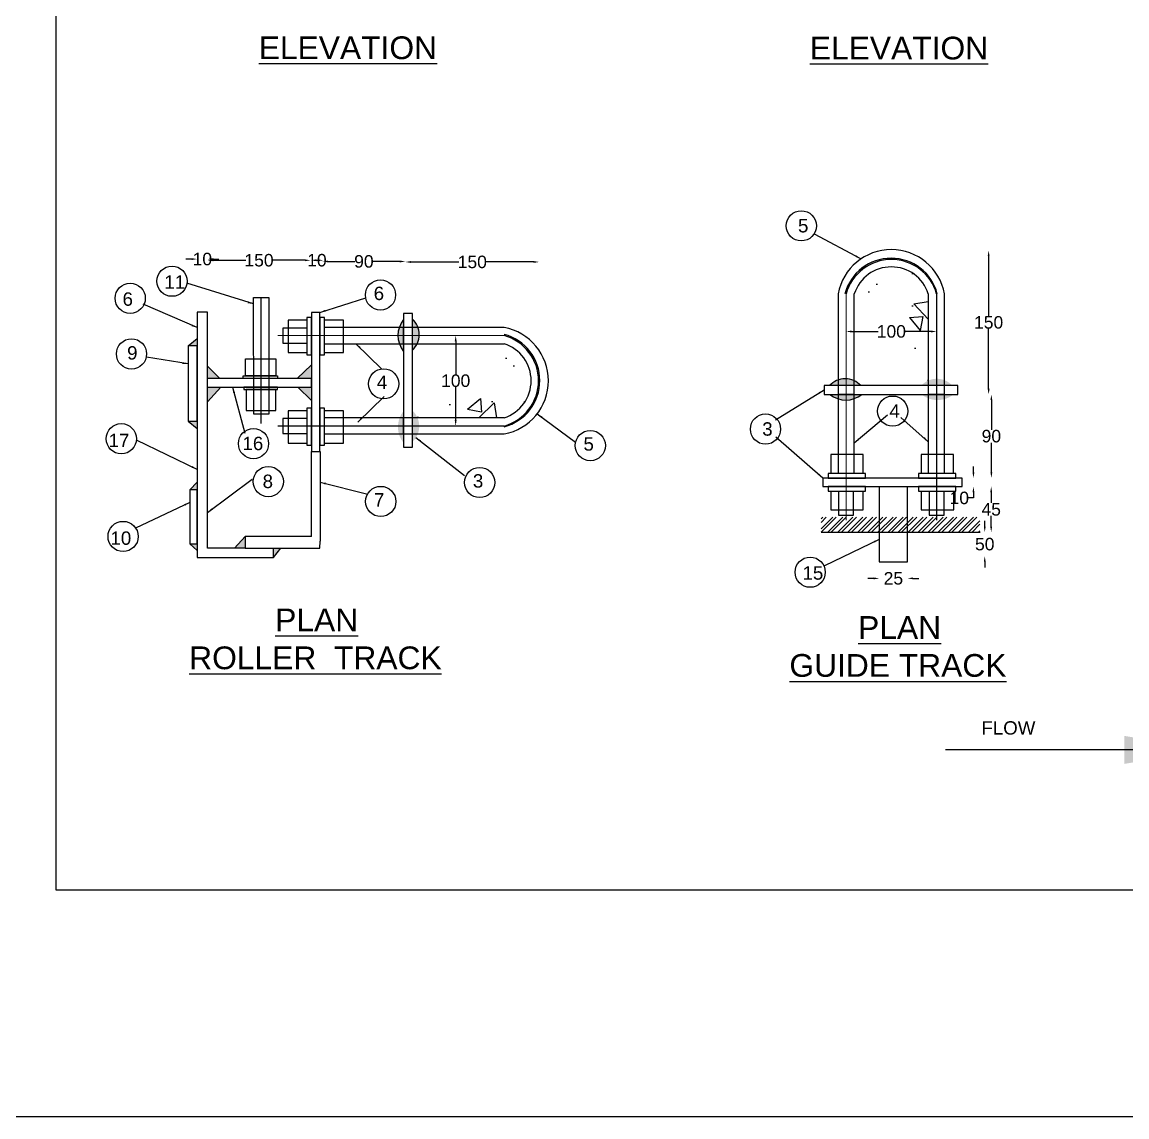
# Model space of a CAD drawing. Header units: metres. Extents: x 9074 to 14616, y 1632 to 4470.
# Drawn here: x 10114 to 11086, y 1632 to 2594 of the extents above; entities that cross this region are included whole.
import ezdxf

# ---------------------------------------------------------------- set-up
doc = ezdxf.new("R2010")
doc.units = ezdxf.units.M
doc.header["$MEASUREMENT"] = 0
doc.linetypes.add('ACAD_ISO02W100', pattern=[15, 12, -3])
doc.layers.add('DRAWING', color=7, linetype='Continuous')
doc.styles.get("Standard").update_dxf_attribs({"font": 'ARIAL_1.TTF'})
doc.dimstyles.get("Standard").update_dxf_attribs({"dimtxt": 11, "dimasz": 5, "dimexe": 0.18, "dimexo": 0.0625, "dimgap": 0.09, "dimtad": 0, "dimtih": 1, "dimtoh": 1, "dimdec": 0, "dimzin": 0, "dimdsep": 46, "dimtxsty": 'Standard', "dimcen": 0, "dimse1": 1, "dimse2": 1, "dimadec": 0, "dimazin": 0, "dimtfac": 1, "dimtdec": 0, "dimtofl": 0, "dimtmove": 0, "dimatfit": 3, "dimfxl": 0, "dimtolj": 1, "dimtzin": 0, "dimarcsym": 0})
picture_1 = doc.add_image_def('image1.jpg', size_in_pixel=(7220, 3698))

# ---------------------------------------------------------------- blocks, each defined once
blk = doc.blocks.new('*D61')
at = {"layer": 'Defpoints', "color": 0, "transparency": 16777216}
for p in [(10867.78, 2119.75), (10892.54, 2119.75), (10892.54, 2105.23)]:
    blk.add_point(p, dxfattribs=at)
at = {"layer": 'DRAWING', "color": 0, "lineweight": -2, "transparency": 16777216}
for p, q in [((10862.78, 2105.23), (10857.78, 2105.23)), ((10897.54, 2105.23), (10902.54, 2105.23))]:
    blk.add_line(p, q, dxfattribs=at)
at = {"layer": 'DRAWING', "color": 0, "transparency": 16777216}
for points in [[(10862.78, 2106.06), (10862.78, 2104.4), (10867.78, 2105.23)], [(10897.54, 2106.06), (10897.54, 2104.4), (10892.54, 2105.23)]]:
    blk.add_solid(points, dxfattribs=at)
at = {"layer": 'DRAWING', "color": 0, "transparency": 16777216, "insert": (10880.16, 2105.23), "char_height": 11, "attachment_point": 5}
blk.add_mtext('\\A1;25', dxfattribs=at)
blk = doc.blocks.new('*D62')
at = {"layer": 'Defpoints', "color": 0, "transparency": 16777216}
for p in [(10948.33, 2145.82), (10948.33, 2124.78), (10960.5, 2124.78)]:
    blk.add_point(p, dxfattribs=at)
at = {"layer": 'DRAWING', "color": 0, "lineweight": -2, "transparency": 16777216}
for p, q in [((10960.5, 2150.82), (10960.5, 2155.82)), ((10960.5, 2119.78), (10960.5, 2114.78))]:
    blk.add_line(p, q, dxfattribs=at)
at = {"layer": 'DRAWING', "color": 0, "transparency": 16777216}
for points in [[(10959.67, 2150.82), (10961.33, 2150.82), (10960.5, 2145.82)], [(10959.67, 2119.78), (10961.33, 2119.78), (10960.5, 2124.78)]]:
    blk.add_solid(points, dxfattribs=at)
at = {"layer": 'DRAWING', "color": 0, "transparency": 16777216, "insert": (10960.5, 2135.3), "char_height": 11, "attachment_point": 5}
blk.add_mtext('\\A1;50', dxfattribs=at)
blk = doc.blocks.new('*D63')
at = {"layer": 'Defpoints', "color": 0, "transparency": 16777216}
for p in [(10956.49, 2185.92), (10966.17, 2185.92), (10956.49, 2145.82)]:
    blk.add_point(p, dxfattribs=at)
at = {"layer": 'DRAWING', "color": 0, "lineweight": -2, "transparency": 16777216}
for p, q in [((10966.17, 2180.92), (10966.17, 2171.55)), ((10966.17, 2150.82), (10966.17, 2160.19))]:
    blk.add_line(p, q, dxfattribs=at)
at = {"layer": 'DRAWING', "color": 0, "transparency": 16777216}
for points in [[(10965.34, 2180.92), (10967, 2180.92), (10966.17, 2185.92)], [(10965.34, 2150.82), (10967, 2150.82), (10966.17, 2145.82)]]:
    blk.add_solid(points, dxfattribs=at)
at = {"layer": 'DRAWING', "color": 0, "transparency": 16777216, "insert": (10966.17, 2165.87), "char_height": 11, "attachment_point": 5}
blk.add_mtext('\\A1;45', dxfattribs=at)
blk = doc.blocks.new('*D64')
at = {"layer": 'Defpoints', "color": 0, "transparency": 16777216}
for p in [(10940.57, 2193.5), (10940.57, 2185.92), (10950.57, 2185.92)]:
    blk.add_point(p, dxfattribs=at)
at = {"layer": 'DRAWING', "color": 0, "lineweight": -2, "transparency": 16777216}
for p, q in [((10950.57, 2198.5), (10950.57, 2203.5)), ((10950.57, 2180.92), (10950.57, 2175.92)), ((10950.57, 2175.92), (10945.57, 2175.92))]:
    blk.add_line(p, q, dxfattribs=at)
at = {"layer": 'DRAWING', "color": 0, "transparency": 16777216}
for points in [[(10949.74, 2198.5), (10951.4, 2198.5), (10950.57, 2193.5)], [(10949.74, 2180.92), (10951.4, 2180.92), (10950.57, 2185.92)]]:
    blk.add_solid(points, dxfattribs=at)
at = {"layer": 'DRAWING', "color": 0, "transparency": 16777216, "insert": (10938.14, 2175.92), "char_height": 11, "attachment_point": 5}
blk.add_mtext('\\A1;10', dxfattribs=at)
blk = doc.blocks.new('*D65')
at = {"layer": 'Defpoints', "color": 0, "transparency": 16777216}
for p in [(10936.86, 2267.03), (10966.32, 2267.03), (10940.57, 2193.5)]:
    blk.add_point(p, dxfattribs=at)
at = {"layer": 'DRAWING', "color": 0, "lineweight": -2, "transparency": 16777216}
for p, q in [((10966.32, 2262.03), (10966.32, 2235.97)), ((10966.32, 2198.5), (10966.32, 2224.56))]:
    blk.add_line(p, q, dxfattribs=at)
at = {"layer": 'DRAWING', "color": 0, "transparency": 16777216}
for points in [[(10965.49, 2262.03), (10967.15, 2262.03), (10966.32, 2267.03)], [(10965.49, 2198.5), (10967.15, 2198.5), (10966.32, 2193.5)]]:
    blk.add_solid(points, dxfattribs=at)
at = {"layer": 'DRAWING', "color": 0, "transparency": 16777216, "insert": (10966.32, 2230.26), "char_height": 11, "attachment_point": 5}
blk.add_mtext('\\A1;90', dxfattribs=at)
blk = doc.blocks.new('*D66')
at = {"layer": 'Defpoints', "color": 0, "transparency": 16777216}
for p in [(10963.91, 2393.61), (10966.32, 2393.61), (10966.32, 2267.03)]:
    blk.add_point(p, dxfattribs=at)
at = {"layer": 'DRAWING', "color": 0, "lineweight": -2, "transparency": 16777216}
for p, q in [((10963.91, 2388.61), (10963.91, 2336.02)), ((10963.91, 2272.03), (10963.91, 2324.61))]:
    blk.add_line(p, q, dxfattribs=at)
at = {"layer": 'DRAWING', "color": 0, "transparency": 16777216}
for points in [[(10963.08, 2388.61), (10964.75, 2388.61), (10963.91, 2393.61)], [(10963.08, 2272.03), (10964.75, 2272.03), (10963.91, 2267.03)]]:
    blk.add_solid(points, dxfattribs=at)
at = {"layer": 'DRAWING', "color": 0, "transparency": 16777216, "insert": (10963.91, 2330.32), "char_height": 11, "attachment_point": 5}
blk.add_mtext('\\A1;150', dxfattribs=at)
blk = doc.blocks.new('*D67')
at = {"layer": 'Defpoints', "color": 0, "transparency": 16777216}
for p in [(10838.58, 2322.35), (10918.16, 2322.35), (10918.16, 2322.35)]:
    blk.add_point(p, dxfattribs=at)
at = {"layer": 'DRAWING', "color": 0, "lineweight": -2, "transparency": 16777216}
for p, q in [((10843.58, 2322.35), (10866.66, 2322.35)), ((10913.16, 2322.35), (10890.07, 2322.35))]:
    blk.add_line(p, q, dxfattribs=at)
at = {"layer": 'DRAWING', "color": 0, "transparency": 16777216}
for points in [[(10843.58, 2323.18), (10843.58, 2321.52), (10838.58, 2322.35)], [(10913.16, 2323.18), (10913.16, 2321.52), (10918.16, 2322.35)]]:
    blk.add_solid(points, dxfattribs=at)
at = {"layer": 'DRAWING', "color": 0, "transparency": 16777216, "insert": (10878.37, 2322.35), "char_height": 11, "attachment_point": 5}
blk.add_mtext('\\A1;100', dxfattribs=at)
blk = doc.blocks.new('*D68')
at = {"layer": 'Defpoints', "color": 0, "transparency": 16777216}
for p in [(10277, 2386.04), (10267.97, 2339.41), (10277, 2339.41)]:
    blk.add_point(p, dxfattribs=at)
at = {"layer": 'DRAWING', "color": 0, "lineweight": -2, "transparency": 16777216}
for p, q in [((10262.97, 2386.04), (10257.97, 2386.04)), ((10282, 2386.04), (10287, 2386.04))]:
    blk.add_line(p, q, dxfattribs=at)
at = {"layer": 'DRAWING', "color": 0, "transparency": 16777216}
for points in [[(10262.97, 2386.87), (10262.97, 2385.2), (10267.97, 2386.04)], [(10282, 2386.87), (10282, 2385.2), (10277, 2386.04)]]:
    blk.add_solid(points, dxfattribs=at)
at = {"layer": 'DRAWING', "color": 0, "transparency": 16777216, "insert": (10272.48, 2386.04), "char_height": 11, "attachment_point": 5}
blk.add_mtext('\\A1;10', dxfattribs=at)
blk = doc.blocks.new('*D69')
at = {"layer": 'Defpoints', "color": 0, "transparency": 16777216}
for p in [(10277, 2386.04), (10367.63, 2386.04), (10367.63, 2384.98)]:
    blk.add_point(p, dxfattribs=at)
at = {"layer": 'DRAWING', "color": 0, "lineweight": -2, "transparency": 16777216}
for p, q in [((10282, 2384.98), (10310.61, 2384.98)), ((10362.63, 2384.98), (10334.02, 2384.98))]:
    blk.add_line(p, q, dxfattribs=at)
at = {"layer": 'DRAWING', "color": 0, "transparency": 16777216}
for points in [[(10282, 2385.81), (10282, 2384.15), (10277, 2384.98)], [(10362.63, 2385.81), (10362.63, 2384.15), (10367.63, 2384.98)]]:
    blk.add_solid(points, dxfattribs=at)
at = {"layer": 'DRAWING', "color": 0, "transparency": 16777216, "insert": (10322.31, 2384.98), "char_height": 11, "attachment_point": 5}
blk.add_mtext('\\A1;150', dxfattribs=at)
blk = doc.blocks.new('*D70')
at = {"layer": 'Defpoints', "color": 0, "transparency": 16777216}
for p in [(10367.63, 2384.98), (10378.87, 2384.98), (10378.87, 2384.98)]:
    blk.add_point(p, dxfattribs=at)
at = {"layer": 'DRAWING', "color": 0, "lineweight": -2, "transparency": 16777216}
blk.add_line((10372.63, 2384.98), (10373.87, 2384.98), dxfattribs=at)
at = {"layer": 'DRAWING', "color": 0, "transparency": 16777216}
for points in [[(10372.63, 2385.81), (10372.63, 2384.15), (10367.63, 2384.98)], [(10373.87, 2385.81), (10373.87, 2384.15), (10378.87, 2384.98)]]:
    blk.add_solid(points, dxfattribs=at)
at = {"layer": 'DRAWING', "color": 0, "transparency": 16777216, "insert": (10373.25, 2384.98), "char_height": 11, "attachment_point": 5}
blk.add_mtext('\\A1;10', dxfattribs=at)
blk = doc.blocks.new('*D71')
at = {"layer": 'Defpoints', "color": 0, "transparency": 16777216}
for p in [(10378.02, 2384.98), (10451.02, 2384.98), (10451.02, 2383.94)]:
    blk.add_point(p, dxfattribs=at)
at = {"layer": 'DRAWING', "color": 0, "lineweight": -2, "transparency": 16777216}
for p, q in [((10383.02, 2383.94), (10406.57, 2383.94)), ((10446.02, 2383.94), (10422.47, 2383.94))]:
    blk.add_line(p, q, dxfattribs=at)
at = {"layer": 'DRAWING', "color": 0, "transparency": 16777216}
for points in [[(10383.02, 2384.77), (10383.02, 2383.11), (10378.02, 2383.94)], [(10446.02, 2384.77), (10446.02, 2383.11), (10451.02, 2383.94)]]:
    blk.add_solid(points, dxfattribs=at)
at = {"layer": 'DRAWING', "color": 0, "transparency": 16777216, "insert": (10414.52, 2383.94), "char_height": 11, "attachment_point": 5}
blk.add_mtext('\\A1;90', dxfattribs=at)
blk = doc.blocks.new('*D72')
at = {"layer": 'Defpoints', "color": 0, "transparency": 16777216}
for p in [(10451.02, 2383.94), (10568.71, 2383.94), (10568.71, 2383.49)]:
    blk.add_point(p, dxfattribs=at)
at = {"layer": 'DRAWING', "color": 0, "lineweight": -2, "transparency": 16777216}
for p, q in [((10456.02, 2383.49), (10498.16, 2383.49)), ((10563.71, 2383.49), (10521.58, 2383.49))]:
    blk.add_line(p, q, dxfattribs=at)
at = {"layer": 'DRAWING', "color": 0, "transparency": 16777216}
for points in [[(10456.02, 2384.32), (10456.02, 2382.65), (10451.02, 2383.49)], [(10563.71, 2384.32), (10563.71, 2382.65), (10568.71, 2383.49)]]:
    blk.add_solid(points, dxfattribs=at)
at = {"layer": 'DRAWING', "color": 0, "transparency": 16777216, "insert": (10509.87, 2383.49), "char_height": 11, "attachment_point": 5}
blk.add_mtext('\\A1;150', dxfattribs=at)
blk = doc.blocks.new('*D73')
at = {"layer": 'Defpoints', "color": 0, "transparency": 16777216}
for p in [(10495.26, 2318.8), (10497.84, 2318.8), (10497.84, 2239.22)]:
    blk.add_point(p, dxfattribs=at)
at = {"layer": 'DRAWING', "color": 0, "lineweight": -2, "transparency": 16777216}
for p, q in [((10495.26, 2313.8), (10495.26, 2284.71)), ((10495.26, 2244.22), (10495.26, 2273.3))]:
    blk.add_line(p, q, dxfattribs=at)
at = {"layer": 'DRAWING', "color": 0, "transparency": 16777216}
for points in [[(10494.43, 2313.8), (10496.1, 2313.8), (10495.26, 2318.8)], [(10494.43, 2244.22), (10496.1, 2244.22), (10495.26, 2239.22)]]:
    blk.add_solid(points, dxfattribs=at)
at = {"layer": 'DRAWING', "color": 0, "transparency": 16777216, "insert": (10495.26, 2279.01), "char_height": 11, "attachment_point": 5}
blk.add_mtext('\\A1;100', dxfattribs=at)

msp = doc.modelspace()

# ---------------------------------------------------------------- hatches: boundary and pattern name
at = {"layer": 'DRAWING'}
for points in [[(10918.8, 2355.48), (10918.16, 2355.48, 0.758859), (10838.58, 2355.48), (10837.56, 2355.48, -0.771708)], [(10537.92, 2238.58), (10537.92, 2239.22, 0.758859), (10537.92, 2318.8), (10537.92, 2319.82, -0.771708)]]:
    msp.add_hatch(color=256, dxfattribs=at).paths.add_polyline_path(points)
h = msp.add_hatch(dxfattribs=at)
h.set_pattern_fill('AR-CONC', color=256, scale=19.735414, style=0)
h.set_pattern_definition([(310, (-13673.09, 8071.96), (141.55427, 12.3844), [14.8016, -162.8172]), (5, (-13673.09, 8071.96), (-27.38315, -148.4482), [11.84125, -130.2537]), (259.5486, (-13661.3, 8072.99), (114.1712, -136.06375), [12.5794, -138.3733]), (313.8158, (-13673.09, 8032.49), (210.6244, 32.6659), [22.2023, -244.2257]), (263.3644, (-13655.54, 8035.2), (184.4596, -192.2462), [18.869, -207.56]), (8.8158, (-13673.1, 8032.49), (184.4594, -192.2463), [17.7619, -195.3806]), (339, (-13653.36, 8042.35), (117.8021, 79.4585), [14.8016, -162.8172]), (34, (-13653.36, 8042.35), (48.0193, -143.1114), [11.84125, -130.2537]), (288.5486, (-13643.54, 8048.98), (165.8214, -63.6527), [12.5794, -138.3733]), (322.5, (-13673.09, 8071.957), (2.3998, -65.69798), [0, -128.6749, 0, -132.22727, 0, -130.74712]), (352.5, (-13673.09, 8071.96), (51.91786, -77.83878), [0, -75.38928, 0, -125.71459, 0, -49.83192]), (32.5, (-13717.1, 8071.957), (105.35207, 4.4513), [0, -49.33853, 0, -153.93623, 0, -204.26153]), (42.5, (-13736.84, 8071.96), (115.0942, -19.75613), [0, -64.1401, 0, -102.22944, 0, -145.0553])])
h.paths.add_polyline_path([(10845.79, 2274.73), (10910.88, 2274.73), (10910.88, 2355.48, 0.728068), (10845.79, 2355.48)])
h = msp.add_hatch(color=256, dxfattribs=at)
h.paths.add_polyline_path([(10457.17, 2333.32), (10457.17, 2325.84), (10462.14, 2325.84, 0.122581)])
h.paths.add_polyline_path([(10457.17, 2325.84), (10457.17, 2318.8), (10463.21, 2318.8, 0.096648), (10462.14, 2325.84)])
h.paths.add_polyline_path([(10457.17, 2311.59), (10461.42, 2311.59, 0.100888), (10463.21, 2318.8), (10457.17, 2318.8)])
h.paths.add_polyline_path([(10461.42, 2311.59), (10457.17, 2311.59), (10457.17, 2305.85, 0.096866)])
h.paths.add_polyline_path([(10449.46, 2333.01, 0.091443), (10445.59, 2325.84), (10449.46, 2325.84)])
h.paths.add_polyline_path([(10449.46, 2325.84), (10445.59, 2325.84, 0.079786), (10444.51, 2318.8), (10449.46, 2318.8)])
h.paths.add_polyline_path([(10445.74, 2311.59), (10449.46, 2311.59), (10449.46, 2318.8), (10444.51, 2318.8, 0.081931)])
h.paths.add_polyline_path([(10449.46, 2304.86), (10449.46, 2311.59), (10445.74, 2311.59, 0.086214)])
h = msp.add_hatch(color=256, dxfattribs=at)
h.paths.add_polyline_path([(10267.97, 2316.28), (10259.89, 2309.88), (10267.97, 2309.88)])
h.paths.add_polyline_path([(10267.97, 2243.42), (10259.89, 2243.42), (10267.97, 2237.12)])
h.paths.add_polyline_path([(10267.97, 2189.76), (10261.51, 2183.19), (10267.97, 2183.19)])
h.paths.add_polyline_path([(10267.97, 2135.57), (10261.51, 2135.57), (10267.97, 2129.88)])
h = msp.add_hatch(dxfattribs=at)
h.set_pattern_fill('AR-CONC', color=256, scale=19.735414, angle=-90, style=0)
h.set_pattern_definition([(220, (16254.39, 26830.47), (12.3844, -141.55427), [14.8016, -162.8172]), (275, (16254.39, 26830.47), (-148.4482, 27.38315), [11.84125, -130.2537]), (169.5486, (16255.42, 26818.67), (-136.06375, -114.1712), [12.5794, -138.3733]), (223.8158, (16214.92, 26830.47), (32.6659, -210.6244), [22.2023, -244.2257]), (173.3644, (16217.64, 26812.91), (-192.2462, -184.4596), [18.869, -207.56]), (278.8158, (16214.92, 26830.47), (-192.2463, -184.4594), [17.7619, -195.3806]), (249, (16224.79, 26810.73), (79.4585, -117.8021), [14.8016, -162.8172]), (304, (16224.79, 26810.73), (-143.1114, -48.0193), [11.84125, -130.2537]), (198.5486, (16231.41, 26800.91), (-63.6527, -165.8214), [12.5794, -138.3733]), (232.5, (16254.39, 26830.467), (-65.69798, -2.3998), [0, -128.6749, 0, -132.22727, 0, -130.74712]), (262.5, (16254.39, 26830.47), (-77.83878, -51.91786), [0, -75.38928, 0, -125.71459, 0, -49.83192]), (302.5, (16254.39, 26874.476), (4.4513, -105.35207), [0, -49.33853, 0, -153.93623, 0, -204.26153]), (312.5, (16254.39, 26894.21), (-19.75613, -115.0942), [0, -64.1401, 0, -102.22944, 0, -145.0553])])
h.paths.add_polyline_path([(10457.17, 2311.59), (10457.17, 2246.49), (10537.92, 2246.49, 0.728068), (10537.92, 2311.59)])
h = msp.add_hatch(color=256, dxfattribs=at)
h.paths.add_polyline_path([(10277, 2291.98), (10277, 2281.15), (10288, 2281.15)])
h.paths.add_polyline_path([(10288.67, 2273.25), (10277, 2273.25), (10277, 2260.6)])
h.paths.add_polyline_path([(10368.36, 2293.14), (10355.94, 2281.15), (10368.36, 2281.15)])
h.paths.add_polyline_path([(10368.36, 2273.25), (10356.41, 2273.25), (10368.36, 2261.59)])
h.paths.add_polyline_path([(10310.12, 2142.2), (10300.83, 2131.69), (10310.12, 2131.69)])
h.paths.add_polyline_path([(10341.64, 2131.69), (10335.18, 2131.69), (10335.18, 2123.64)])
h = msp.add_hatch(color=256, dxfattribs=at)
h.paths.add_polyline_path([(10831.54, 2279.7, 0.122581), (10824.06, 2274.73), (10831.54, 2274.73)])
h.paths.add_polyline_path([(10838.58, 2280.77, 0.096648), (10831.54, 2279.7), (10831.54, 2274.73), (10838.58, 2274.73)])
h.paths.add_polyline_path([(10845.79, 2278.98, 0.100888), (10838.58, 2280.77), (10838.58, 2274.73), (10845.79, 2274.73)])
h.paths.add_polyline_path([(10845.79, 2278.98), (10845.79, 2274.73), (10851.52, 2274.73, 0.096866)])
h.paths.add_polyline_path([(10831.54, 2267.03), (10824.36, 2267.03, 0.091443), (10831.54, 2263.16)])
h.paths.add_polyline_path([(10838.58, 2267.03), (10831.54, 2267.03), (10831.54, 2263.16, 0.079786), (10838.58, 2262.07)])
h.paths.add_polyline_path([(10845.79, 2267.03), (10838.58, 2267.03), (10838.58, 2262.07, 0.081931), (10845.79, 2263.3)])
h.paths.add_polyline_path([(10852.52, 2267.03), (10845.79, 2267.03), (10845.79, 2263.3, 0.086214)])
h = msp.add_hatch(color=256, dxfattribs=at)
h.paths.add_polyline_path([(10912.1, 2279.7, 0.122581), (10904.62, 2274.73), (10912.1, 2274.73)])
h.paths.add_polyline_path([(10919.14, 2280.77, 0.096648), (10912.1, 2279.7), (10912.1, 2274.73), (10919.14, 2274.73)])
h.paths.add_polyline_path([(10926.35, 2278.98, 0.100888), (10919.14, 2280.77), (10919.14, 2274.73), (10926.35, 2274.73)])
h.paths.add_polyline_path([(10926.35, 2278.98), (10926.35, 2274.73), (10932.09, 2274.73, 0.096866)])
h.paths.add_polyline_path([(10912.1, 2267.03), (10904.93, 2267.03, 0.091443), (10912.1, 2263.16)])
h.paths.add_polyline_path([(10919.14, 2267.03), (10912.1, 2267.03), (10912.1, 2263.16, 0.079786), (10919.14, 2262.07)])
h.paths.add_polyline_path([(10926.35, 2267.03), (10919.14, 2267.03), (10919.14, 2262.07, 0.081931), (10926.35, 2263.3)])
h.paths.add_polyline_path([(10933.08, 2267.03), (10926.35, 2267.03), (10926.35, 2263.3, 0.086214)])
h = msp.add_hatch(color=256, dxfattribs=at)
h.paths.add_polyline_path([(10462.14, 2245.28, 0.122581), (10457.17, 2252.76), (10457.17, 2245.28)])
h.paths.add_polyline_path([(10463.21, 2238.23, 0.096648), (10462.14, 2245.28), (10457.17, 2245.28), (10457.17, 2238.23)])
h.paths.add_polyline_path([(10461.42, 2231.03, 0.100888), (10463.21, 2238.23), (10457.17, 2238.23), (10457.17, 2231.03)])
h.paths.add_polyline_path([(10461.42, 2231.03), (10457.17, 2231.03), (10457.17, 2225.29, 0.096866)])
h.paths.add_polyline_path([(10449.46, 2245.28), (10449.46, 2252.45, 0.091443), (10445.59, 2245.28)])
h.paths.add_polyline_path([(10449.46, 2238.23), (10449.46, 2245.28), (10445.59, 2245.28, 0.079786), (10444.51, 2238.23)])
h.paths.add_polyline_path([(10449.46, 2231.03), (10449.46, 2238.23), (10444.51, 2238.23, 0.081931), (10445.74, 2231.03)])
h.paths.add_polyline_path([(10449.46, 2224.29), (10449.46, 2231.03), (10445.74, 2231.03, 0.086214)])
h = msp.add_hatch(dxfattribs=at)
h.set_pattern_fill('STEEL', color=256, scale=50, style=0)
h.set_pattern_definition([(45, (0, 0), (-4.4194174, 4.4194174), []), (45, (0, 3.125), (-4.4194174, 4.4194174), [])])
h.paths.add_polyline_path([(10867.78, 2159.04), (10816.56, 2159.04), (10816.56, 2145.82), (10867.78, 2145.82)])
h.paths.add_polyline_path([(10892.54, 2159.04), (10867.78, 2159.04), (10867.78, 2145.82), (10892.54, 2145.82)])
h.paths.add_polyline_path([(10956.24, 2159.04), (10892.54, 2159.04), (10892.54, 2145.82), (10956.24, 2145.82)])

# ---------------------------------------------------------------- linework, layer by layer
for p, q in [((10831.54, 2355.48), (10831.54, 2197.56)), ((10845.79, 2197.56), (10845.79, 2355.48)), ((10910.88, 2355.48), (10910.88, 2197.56)), ((10925.13, 2197.56), (10925.13, 2355.48)), ((10537.92, 2325.84), (10380, 2325.84)), ((10449.46, 2311.59), (10449.46, 2325.84)), ((10380, 2311.59), (10537.92, 2311.59)), ((10845.79, 2267.03), (10831.54, 2267.03)), ((10925.13, 2267.03), (10910.88, 2267.03)), ((10537.92, 2246.49), (10380, 2246.49)), ((10449.46, 2232.24), (10449.46, 2246.49)), ((10380, 2232.24), (10537.92, 2232.24)), ((10368.36, 2216.81), (10376.09, 2216.81)), ((10368.36, 2142.2), (10368.36, 2216.81)), ((10376.09, 2216.81), (10376.09, 2137.86)), ((10867.78, 2185.92), (10867.78, 2119.75)), ((10892.54, 2119.75), (10892.54, 2185.92)), ((10867.78, 2119.75), (10892.54, 2119.75))]:
    msp.add_line(p, q, dxfattribs=at)
for points in [[(10143.81, 4266.32), (13606.73, 4266.32), (13606.73, 1831.11), (10143.81, 1831.11)], [(10364.3, 2334.65), (10364.3, 2301.86), (10368.36, 2301.86), (10368.36, 2334.65)], [(10368.36, 2339.17), (10368.36, 2216.81), (10375.94, 2216.81), (10375.94, 2339.17)], [(10375.94, 2334.65), (10375.94, 2301.86), (10380, 2301.86), (10380, 2334.65)], [(10449.46, 2338.19), (10449.46, 2220.52), (10457.17, 2220.52), (10457.17, 2338.19)], [(10267.97, 2309.88), (10259.89, 2309.88), (10259.89, 2243.42), (10267.97, 2243.42)], [(10337.17, 2283.4), (10310.41, 2283.4), (10310.41, 2298.34), (10337.17, 2298.34)], [(10338.53, 2281.15), (10308.4, 2281.15), (10308.4, 2283.4), (10338.53, 2283.4)], [(10819.19, 2267.03), (10936.86, 2267.03), (10936.86, 2274.73), (10819.19, 2274.73)], [(10338.53, 2273.25), (10309.08, 2273.25), (10309.08, 2271.27), (10338.53, 2271.27)], [(10337.04, 2271.27), (10311.05, 2271.27), (10311.05, 2253.01), (10337.04, 2253.01)], [(10364.3, 2255.06), (10364.3, 2222.27), (10368.36, 2222.27), (10368.36, 2255.06)], [(10375.94, 2255.06), (10375.94, 2222.27), (10380, 2222.27), (10380, 2255.06)], [(10822.72, 2193.5), (10855.51, 2193.5), (10855.51, 2197.56), (10822.72, 2197.56)], [(10902.32, 2193.5), (10935.1, 2193.5), (10935.1, 2197.56), (10902.32, 2197.56)], [(10818.21, 2185.92), (10940.57, 2185.92), (10940.57, 2193.5), (10818.21, 2193.5)], [(10267.97, 2183.19), (10261.51, 2183.19), (10261.51, 2135.57), (10267.97, 2135.57)], [(10822.72, 2181.87), (10855.51, 2181.87), (10855.51, 2185.92), (10822.72, 2185.92)], [(10902.31, 2181.87), (10935.1, 2181.87), (10935.1, 2185.92), (10902.31, 2185.92)]]:
    msp.add_lwpolyline(points, close=True, dxfattribs=at)
for points in [[(10330.92, 2352.34), (10330.92, 2249.73), (10317.64, 2249.73), (10317.48, 2352.34)], [(10317.48, 2352.34), (10330.92, 2352.34)], [(10310.12, 2131.69), (10277.99, 2131.69), (10277, 2131.69), (10277, 2337.61), (10277, 2339.41), (10267.97, 2339.41), (10267.97, 2123.64), (10335.18, 2123.64), (10335.18, 2131.69)], [(10364.3, 2332.24), (10347.95, 2332.24), (10347.95, 2303.79), (10364.3, 2303.79)], [(10368.36, 2303.79), (10368.36, 2332.24)], [(10375.94, 2332.24), (10375.94, 2303.88)], [(10380, 2303.88), (10396.73, 2303.88), (10396.73, 2332.24), (10380, 2332.24)], [(10364.3, 2325.38), (10343.22, 2325.38), (10343.22, 2312.23), (10364.3, 2312.23)], [(10368.36, 2312.23), (10368.36, 2325.38)], [(10375.94, 2325.84), (10375.94, 2311.59)], [(10259.89, 2309.88), (10267.97, 2316.28)], [(10355.94, 2281.15), (10368.36, 2293.14)], [(10288, 2281.15), (10277, 2291.98)], [(10277, 2273.25), (10368.36, 2273.25), (10368.36, 2281.15), (10277, 2281.15)], [(10288.67, 2273.25), (10277, 2260.6)], [(10356.41, 2273.25), (10368.36, 2261.59)], [(10364.3, 2245.79), (10343.22, 2245.79), (10343.22, 2232.64), (10364.3, 2232.64)], [(10364.3, 2252.65), (10347.95, 2252.65), (10347.95, 2224.2), (10364.3, 2224.2)], [(10368.36, 2224.2), (10368.36, 2252.65)], [(10368.36, 2232.64), (10368.36, 2245.79)], [(10375.94, 2252.65), (10375.94, 2224.28)], [(10375.94, 2246.25), (10375.94, 2232)], [(10380, 2224.28), (10396.73, 2224.28), (10396.73, 2252.65), (10380, 2252.65)], [(10259.89, 2243.42), (10267.97, 2237.12)], [(10853.5, 2197.56), (10853.5, 2214.29), (10825.13, 2214.29), (10825.13, 2197.56)], [(10933.09, 2197.56), (10933.09, 2214.29), (10904.72, 2214.29), (10904.72, 2197.56)], [(10261.51, 2183.19), (10267.97, 2189.76)], [(10825.13, 2193.5), (10853.5, 2193.5)], [(10831.54, 2193.5), (10845.79, 2193.5)], [(10904.72, 2193.5), (10933.09, 2193.5)], [(10911.13, 2193.5), (10925.38, 2193.5)], [(10853.58, 2185.92), (10825.13, 2185.92)], [(10825.13, 2181.87), (10825.13, 2165.52), (10853.58, 2165.52), (10853.58, 2181.87)], [(10845.14, 2185.92), (10832, 2185.92)], [(10832, 2181.87), (10832, 2160.78), (10845.14, 2160.78), (10845.14, 2181.87)], [(10933.17, 2185.92), (10904.72, 2185.92)], [(10904.72, 2181.87), (10904.72, 2165.52), (10933.17, 2165.52), (10933.17, 2181.87)], [(10924.73, 2185.92), (10911.59, 2185.92)], [(10911.59, 2181.87), (10911.59, 2160.78), (10924.73, 2160.78), (10924.73, 2181.87)], [(10310.12, 2142.2), (10300.83, 2131.69)], [(10368.36, 2142.2), (10310.12, 2142.2), (10310.12, 2131.69), (10375.9, 2131.69), (10376.09, 2137.86)], [(10816.56, 2145.82), (10956.49, 2145.82)], [(10261.51, 2135.57), (10267.97, 2129.88)], [(10335.18, 2123.64), (10341.64, 2131.69)]]:
    msp.add_lwpolyline(points, dxfattribs=at)
at = {"layer": 'DRAWING', "linetype": 'ACAD_ISO02W100', "ltscale": 0.95}
for points, const_width in [([(10324.05, 2241.17), (10324.05, 2352.34)], 1.12), ([(10838.58, 2156.33), (10838.58, 2355.48)], 1.03), ([(10918.16, 2156.33), (10918.16, 2355.48)], 1.03), ([(10338.76, 2318.8), (10537.92, 2318.8)], 1.03), ([(10338.76, 2239.22), (10537.92, 2239.22)], 1.03)]:
    msp.add_lwpolyline(points, dxfattribs=dict(at, const_width=const_width))
at = {"layer": 'DRAWING'}
for centre in [(10799.17, 2415.3), (10245.81, 2366.59), (10209.05, 2351.56), (10429.13, 2354.48), (10210.2, 2302.66), (10431.9, 2276.32), (10879.54, 2252.32), (10767.71, 2236.53), (10201.21, 2228.02), (10317.46, 2223.72), (10613.64, 2222.04), (10330.47, 2190.38), (10516.36, 2189.54), (10429.39, 2172.87), (10202.81, 2142.09), (10806.98, 2110.66)]:
    msp.add_circle(centre, 13.29, dxfattribs=at)
for centre, radius, start, end in [((10878.33, 2346.78), 47.6, 10.53666, 169.46334), ((10878.18, 2344.84), 41.99, 14.6847, 165.3153), ((10878.37, 2344.36), 41.32, 15.61329, 164.38671), ((10878.33, 2344.98), 34.2, 17.88565, 162.11435), ((10466.97, 2318.93), 22.47, 141.20426, 218.79574), ((10444.63, 2319.59), 18.6, 312.39482, 47.60518), ((10529.21, 2279.04), 47.6, 280.53666, 79.46334), ((10527.27, 2279.2), 41.99, 284.6847, 75.3153), ((10526.8, 2279.01), 41.32, 285.61329, 74.38671), ((10527.42, 2279.04), 34.2, 287.88565, 72.11435), ((10837.79, 2262.19), 18.6, 42.39482, 137.60518), ((10838.44, 2284.54), 22.47, 231.20426, 308.79574)]:
    msp.add_arc(centre, radius, start, end, dxfattribs=at)

# ---------------------------------------------------------------- texts
for s, height, p in [('5', 11.78, (10796.27, 2409.5)), ('11', 11.776, (10239.07, 2360.02)), ('6', 11.78, (10423.14, 2350)), ('6', 11.78, (10202.31, 2344.99)), ('9', 11.78, (10206.33, 2297.66)), ('4', 11.78, (10425.91, 2271.85)), ('4', 11.78, (10876.64, 2246.51)), ('3', 11.78, (10764.82, 2230.73)), ('17', 11.776, (10190.07, 2220.67)), ('16', 11.776, (10307.76, 2218.01)), ('5', 11.78, (10607.65, 2217.57)), ('8', 11.78, (10325.49, 2184.67)), ('3', 11.78, (10510.37, 2185.07)), ('7', 11.78, (10423.4, 2168.39)), ('10', 11.776, (10191.67, 2134.74)), ('15', 11.776, (10800.24, 2104.09)), ('FLOW', 11.776, (10957.54, 1967.85))]:
    msp.add_text(s, height=height, dxfattribs=at).set_placement(p)
at = {"layer": 'DRAWING', "char_height": 20, "attachment_point": 1}
for s, insert, width in [('\\pi155.23;{\\LELEVATION}', (10166.83, 2581.91), 462.781), ('\\pi155.23;{\\LELEVATION}', (10651.44, 2581.62), 462.781), ('\\pi101.21;{\\LPLAN \\P\\pi25.598;ROLLER  TRACK}', (10235.33, 2078.69), 270.9646), ('\\pi61.273;{\\LPLAN \\P\\pi0.84352;GUIDE TRACK}', (10787.86, 2072.02), 191.0868)]:
    msp.add_mtext(s, dxfattribs=dict(at, insert=insert, width=width))

# ---------------------------------------------------------------- dimensions: what is measured, and where the dimension line sits
at = {"layer": 'DRAWING'}
for base, p1, p2, picture, middle in [((10277, 2386.04), (10267.97, 2339.41), (10277, 2339.41), '*D68', (10272.48, 2386.04)), ((10378.87, 2384.98), (10367.63, 2384.98), (10378.87, 2384.98), '*D70', (10373.25, 2384.98))]:
    dim = msp.add_linear_dim(base=base, p1=p1, p2=p2, text='10', dimstyle='Standard', dxfattribs=at)
    dim.commit()
    dim.dimension.update_dxf_attribs({"geometry": picture, "text_midpoint": middle, "dimtype": 160})
for base, p1, p2, text, picture, middle in [((10367.63, 2384.98), (10277, 2386.04), (10367.63, 2386.04), '150', '*D69', (10322.31, 2384.98)), ((10451.02, 2383.94), (10378.02, 2384.98), (10451.02, 2384.98), '90', '*D71', (10414.52, 2383.94)), ((10568.71, 2383.49), (10451.02, 2383.94), (10568.71, 2383.94), '150', '*D72', (10509.87, 2383.49)), ((10918.16, 2322.35), (10838.58, 2322.35), (10918.16, 2322.35), '100', '*D67', (10878.37, 2322.35)), ((10892.54, 2105.23), (10867.78, 2119.75), (10892.54, 2119.75), '25', '*D61', (10880.16, 2105.23))]:
    dim = msp.add_linear_dim(base=base, p1=p1, p2=p2, text=text, dimstyle='Standard', dxfattribs=at)
    dim.commit()
    dim.dimension.update_dxf_attribs({"geometry": picture, "text_midpoint": middle})
for base, p1, p2, text, picture, middle in [((10963.91, 2393.61), (10966.32, 2267.03), (10966.32, 2393.61), '150', '*D66', (10963.91, 2330.32)), ((10495.26, 2318.8), (10497.84, 2239.22), (10497.84, 2318.8), '100', '*D73', (10495.26, 2279.01)), ((10966.32, 2267.03), (10940.57, 2193.5), (10936.86, 2267.03), '90', '*D65', (10966.32, 2230.26)), ((10950.57, 2185.92), (10940.57, 2193.5), (10940.57, 2185.92), '10', '*D64', (10938.14, 2175.92)), ((10966.17, 2185.92), (10956.49, 2145.82), (10956.49, 2185.92), '45', '*D63', (10966.17, 2165.87)), ((10960.5, 2124.78), (10948.33, 2145.82), (10948.33, 2124.78), '50', '*D62', (10960.5, 2135.3))]:
    dim = msp.add_linear_dim(base=base, p1=p1, p2=p2, angle=90, text=text, dimstyle='Standard', dxfattribs=at)
    dim.commit()
    dim.dimension.update_dxf_attribs({"geometry": picture, "text_midpoint": middle})

# ---------------------------------------------------------------- pictures from other files: only their frames are drawn
at = {"color": 2}
image = msp.add_image(picture_1, insert=(9073.62, 1631.61), size_in_units=(5542.11, 2838.6), dxfattribs=dict(at, fade=30))
image.dxf.flags = 7

# ---------------------------------------------------------------- leaders
at = {"layer": 'DRAWING'}
for points, override in [([(10851.68, 2386.21), (10810.65, 2407.86)], {"dimgap": 0.09, "dimtad": 0}), ([(10317.49, 2346.54), (10258.79, 2364.88)], {"dimgap": 0.09, "dimtad": 0}), ([(10375.94, 2339.17), (10416.22, 2352.03)], {"dimgap": 0.09, "dimtad": 0}), ([(10267.97, 2325.78), (10220.32, 2346.38)], {"dimgap": 0.09, "dimtad": 0}), ([(10407.58, 2311.59), (10430.05, 2289.59)], {"dimgap": 0.09, "dimtad": 0}), ([(10259.89, 2293.86), (10223.34, 2299.64)], {"dimgap": 0.09, "dimtad": 0}), ([(10299.14, 2273.25), (10309.83, 2233)], {"dimgap": 0.09, "dimtad": 0}), ([(10409.14, 2242.72), (10432.44, 2265.1)], {"dimgap": 0.09, "dimtad": 0}), ([(10819.19, 2270.88), (10776.55, 2244.36)], {"dimgap": 0.09, "dimtad": 0}), ([(10566.85, 2249.89), (10600.57, 2224.89)], {"dimgap": 0.09, "dimtad": 0}), ([(10845.79, 2224.34), (10875.01, 2249.04)], {"dimgap": 0.09, "dimtad": 0}), ([(10910.88, 2225.45), (10886.68, 2246.82)], {"dimgap": 0.09, "dimtad": 0}), ([(10267.97, 2201.08), (10214.58, 2226.72)], {"dimgap": 0.09, "dimtad": 0}), ([(10460.31, 2229.1), (10503.05, 2195.59)], {"dimgap": 0.09, "dimtad": 0}), ([(10818.21, 2193.5), (10776.78, 2229.43)], {"dimgap": 0.09, "dimtad": 0}), ([(10277, 2163.13), (10316.36, 2192.42)], {"dimgap": 0.09, "dimtad": 0}), ([(10376.09, 2189.7), (10417.89, 2179.31)], {"dimgap": 0.09, "dimtad": 0}), ([(10261.51, 2172.05), (10213.74, 2149.51)], {"dimgap": 0.09, "dimtad": 0}), ([(10867.78, 2139.55), (10819.56, 2116.24)], {"dimgap": 0.09, "dimtad": 0}), ([(11158.15, 1954.39), (10925.9, 1954.39)], {"dimasz": 75, "dimgap": 0.09, "dimtad": 0})]:
    msp.add_leader(points, dimstyle='Standard', override=override, dxfattribs=at)

doc.saveas('drawing.dxf')
